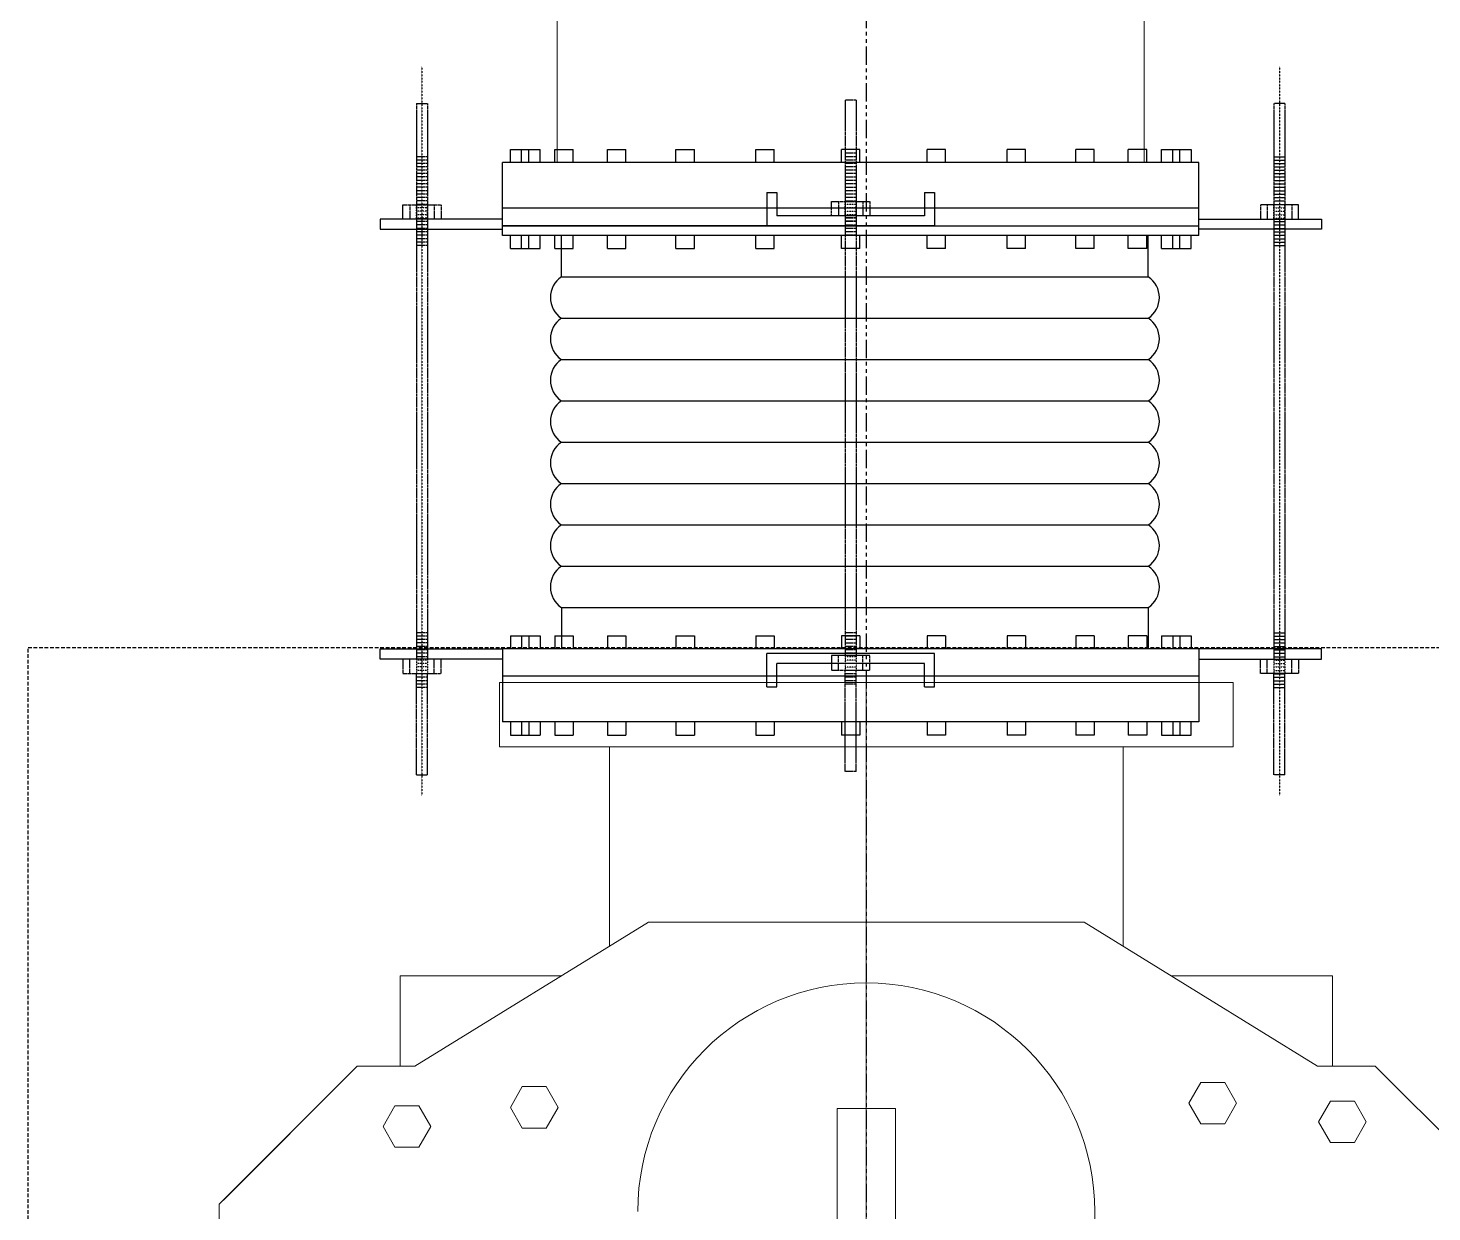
# Model space of a CAD drawing. Header units: inches. Extents: x 0 to 235202, y 0 to 361577.
# Drawn here: x 178266 to 179223, y 130117 to 130923 of the extents above; entities that cross this region are included whole.
import ezdxf
from ezdxf.enums import TextEntityAlignment as Align

# ---------------------------------------------------------------- set-up
doc = ezdxf.new("R2010")
doc.units = ezdxf.units.IN
doc.header["$MEASUREMENT"] = 0
for name, pattern in [('CENTER', [2, 1.25, -0.25, 0.25, -0.25]), ('HIDDEN', [0.375, 0.25, -0.125]), ('PHANTOM2', [1.25, 0.625, -0.125, 0.125, -0.125, 0.125, -0.125])]:
    doc.linetypes.add(name, pattern=pattern)
for name, color, linetype in [('1', 1, 'CENTER'), ('GRID_TXT45', 4, 'Continuous'), ('M-X-BKGD', 8, 'Continuous'), ('WINDOW ELEV', 3, 'Continuous')]:
    doc.layers.add(name, color=color, linetype=linetype)
doc.layers.add('DIM', color=251, linetype='Continuous', lineweight=0)
doc.layers.add('hid', color=8, linetype='HIDDEN', lineweight=0)
doc.styles.add('SIMPLEX', font='simplex.shx')

# ---------------------------------------------------------------- blocks, each defined once
blk = doc.blocks.new('FLOOR PLAN REV 2')
at = {"color": 8, "linetype": 'PHANTOM2', "ltscale": 20}
blk.add_line((104363.07, 246037.71), (104363.07, 222993.11), dxfattribs=at)
at = {"layer": 'DIM', "color": 8, "linetype": 'HIDDEN', "lineweight": 25, "ltscale": 10}
for p, q in [((103791.79, 228978.54), (103791.79, 230328.23)), ((103791.79, 230328.23), (106791.79, 230328.23))]:
    blk.add_line(p, q, dxfattribs=at)
at = {"layer": 'DIM', "color": 8, "linetype": 'Continuous'}
for p, q in [((104113.07, 230260.34), (104113.07, 230304.24)), ((104113.07, 230304.24), (104613.07, 230304.24)), ((104613.07, 230304.24), (104613.07, 230260.34)), ((104613.07, 230260.34), (104113.07, 230260.34)), ((104188.07, 230124.68), (104188.07, 230260.34)), ((104538.07, 230124.68), (104538.07, 230260.34)), ((104538.07, 230260.34), (104613.07, 230260.34)), ((104055.43, 230042.86), (104214.6, 230141.04)), ((104511.54, 230141.04), (104214.6, 230141.04)), ((104511.54, 230141.04), (104214.6, 230141.04)), ((104670.71, 230042.86), (104511.54, 230141.04)), ((104045.38, 230042.86), (104045.38, 230104.32)), ((104045.38, 230104.32), (104155.07, 230104.32)), ((104045.38, 230042.86), (104045.38, 230104.32)), ((104045.38, 230104.32), (104155.07, 230104.32)), ((104680.76, 230104.32), (104571.08, 230104.32)), ((104680.76, 230104.32), (104571.08, 230104.32)), ((104680.76, 230042.86), (104680.76, 230104.32)), ((104680.76, 230042.86), (104680.76, 230104.32)), ((103922.12, 229948.77), (104016.13, 230042.86)), ((103925.01, 229951.65), (104016.13, 230042.86)), ((104016.13, 230042.86), (104055.43, 230042.86)), ((104016.13, 230042.86), (104045.38, 230042.86)), ((104016.13, 230042.86), (104045.38, 230042.86)), ((104710.02, 230042.86), (104670.71, 230042.86)), ((104710.02, 230042.86), (104680.76, 230042.86)), ((104710.02, 230042.86), (104680.76, 230042.86)), ((104801.14, 229951.65), (104710.02, 230042.86)), ((104804.02, 229948.77), (104710.02, 230042.86)), ((104591.06, 230031.78), (104582.91, 230017.67)), ((104607.35, 230031.78), (104591.06, 230031.78)), ((104615.5, 230017.67), (104607.35, 230031.78)), ((104128.63, 230028.91), (104120.48, 230014.8)), ((104144.92, 230028.91), (104128.63, 230028.91)), ((104153.07, 230014.8), (104144.92, 230028.91)), ((104041.85, 230015.88), (104033.7, 230001.76)), ((104058.14, 230015.88), (104041.85, 230015.88)), ((104066.29, 230001.76), (104058.14, 230015.88)), ((104120.48, 230014.8), (104128.63, 230000.69)), ((104144.92, 230000.69), (104153.07, 230014.8)), ((104383, 230014.06), (104343.14, 230014.06)), ((104343.14, 230014.06), (104343.14, 229634.1)), ((104383, 229634.1), (104383, 230014.06)), ((104582.91, 230017.67), (104591.06, 230003.56)), ((104607.35, 230003.56), (104615.5, 230017.67)), ((104679.43, 230019.04), (104671.28, 230004.92)), ((104695.73, 230019.04), (104679.43, 230019.04)), ((104703.87, 230004.92), (104695.73, 230019.04)), ((104033.7, 230001.76), (104041.85, 229987.65)), ((104058.14, 229987.65), (104066.29, 230001.76)), ((104128.63, 230000.69), (104144.92, 230000.69)), ((104591.06, 230003.56), (104607.35, 230003.56)), ((104671.28, 230004.92), (104679.43, 229990.81)), ((104695.73, 229990.81), (104703.87, 230004.92)), ((104041.85, 229987.65), (104058.14, 229987.65)), ((104679.43, 229990.81), (104695.73, 229990.81)), ((103922.12, 229809.78), (103922.12, 229948.77)), ((104518.8, 229634.1), (104518.8, 229943.83))]:
    blk.add_line(p, q, dxfattribs=at)
blk.add_arc((104363.07, 229943.83), 155.73, 0, 180, dxfattribs=at)
blk.add_arc((104363.07, 229943.83), 155.73, 0, 180, dxfattribs=at)
at = {"layer": 'hid', "color": 8, "linetype": 'Continuous'}
blk.add_line((104363.07, 228954.24), (104363.07, 230304.24), dxfattribs=at)
blk.add_line((104363.07, 228954.24), (104363.07, 230304.24), dxfattribs=at)
at = {"layer": 'GRID_TXT45', "color": 8, "style": 'SIMPLEX'}
for p in [(53803.11, 233267.55), (53803.09, 227018.46), (53803.09, 220767.99)]:
    blk.add_attdef('GRD_TXT', text='', height=450, rotation=180, dxfattribs=at).set_placement(p, align=Align.MIDDLE_CENTER)
blk = doc.blocks.new('PLAN REV 1')
at = {"color": 8}
for p, q in [((219975.03, 207906.65), (219975.03, 207915.57)), ((219975.03, 207915.57), (219995.27, 207915.57)), ((219982.72, 207906.65), (219982.72, 207915.57)), ((219987.58, 207906.65), (219987.58, 207915.57)), ((219995.27, 207906.65), (219995.27, 207915.57)), ((220005.27, 207915.57), (220017.82, 207915.57)), ((220005.27, 207906.65), (220005.27, 207915.57)), ((220017.82, 207906.65), (220017.82, 207915.57)), ((220041.14, 207915.57), (220053.69, 207915.57)), ((220041.14, 207906.65), (220041.14, 207915.57)), ((220053.69, 207906.65), (220053.69, 207915.57)), ((220087.88, 207915.57), (220100.43, 207915.57)), ((220087.88, 207906.65), (220087.88, 207915.57)), ((220100.43, 207906.65), (220100.43, 207915.57)), ((220142.32, 207915.57), (220154.87, 207915.57)), ((220142.32, 207906.65), (220142.32, 207915.57)), ((220154.87, 207906.65), (220154.87, 207915.57)), ((220200.74, 207906.65), (220200.74, 207915.57)), ((220213.29, 207915.57), (220200.74, 207915.57)), ((220213.29, 207906.65), (220213.29, 207915.57)), ((220259.16, 207906.65), (220259.16, 207915.57)), ((220271.71, 207915.57), (220259.16, 207915.57)), ((220271.71, 207906.65), (220271.71, 207915.57)), ((220313.59, 207906.65), (220313.59, 207915.57)), ((220326.14, 207915.57), (220313.59, 207915.57)), ((220326.14, 207906.65), (220326.14, 207915.57)), ((220360.34, 207906.65), (220360.34, 207915.57)), ((220372.89, 207915.57), (220360.34, 207915.57)), ((220372.89, 207906.65), (220372.89, 207915.57)), ((220396.21, 207906.65), (220396.21, 207915.57)), ((220408.76, 207915.57), (220396.21, 207915.57)), ((220408.76, 207906.65), (220408.76, 207915.57)), ((220418.76, 207906.65), (220418.76, 207915.57)), ((220418.76, 207915.57), (220439, 207915.57)), ((220426.45, 207906.65), (220426.45, 207915.57)), ((220431.31, 207906.65), (220431.31, 207915.57)), ((220439, 207915.57), (220439, 207906.65)), ((220444.36, 207906.65), (219969.66, 207906.65)), ((219969.66, 207856.94), (219969.66, 207906.65)), ((220444.36, 207856.94), (220444.36, 207906.65)), ((220149.87, 207886.34), (220149.87, 207863.48)), ((220149.87, 207886.34), (220156.73, 207886.34)), ((220156.73, 207886.34), (220156.73, 207870.34)), ((220257.3, 207886.34), (220257.3, 207870.34)), ((220257.3, 207886.34), (220264.16, 207886.34)), ((220264.16, 207886.34), (220264.16, 207863.48)), ((220444.36, 207875.58), (219969.66, 207875.58)), ((220257.3, 207870.34), (220156.73, 207870.34)), ((219969.66, 207868.05), (219886.22, 207868.05)), ((219886.22, 207868.05), (219886.22, 207861.19)), ((219886.22, 207861.19), (219969.66, 207861.19)), ((219969.66, 207868.05), (219969.66, 207868.05)), ((219969.66, 207868.05), (219969.66, 207868.05)), ((219969.66, 207861.19), (219969.66, 207868.05)), ((220149.87, 207863.48), (219969.66, 207863.48)), ((219969.66, 207863.48), (220444.36, 207863.48)), ((220264.16, 207863.48), (220149.87, 207863.48)), ((220444.36, 207868.05), (220444.36, 207868.05)), ((220444.36, 207868.05), (220444.36, 207868.05)), ((220444.36, 207868.05), (220527.8, 207868.05)), ((220444.36, 207861.19), (220444.36, 207868.05)), ((220527.8, 207861.19), (220444.36, 207861.19)), ((220527.8, 207868.05), (220527.8, 207861.19)), ((220444.36, 207856.94), (219969.66, 207856.94)), ((219975.03, 207848.01), (219975.03, 207856.94)), ((219982.72, 207848.01), (219982.72, 207856.94)), ((219987.58, 207848.01), (219987.58, 207856.94)), ((219995.27, 207848.01), (219995.27, 207856.94)), ((220005.27, 207848.01), (220005.27, 207856.94)), ((220017.82, 207848.01), (220017.82, 207856.94)), ((220041.14, 207848.01), (220041.14, 207856.94)), ((220053.69, 207848.01), (220053.69, 207856.94)), ((220087.88, 207848.01), (220087.88, 207856.94)), ((220100.43, 207848.01), (220100.43, 207856.94)), ((220142.32, 207848.01), (220142.32, 207856.94)), ((220154.87, 207848.01), (220154.87, 207856.94)), ((220200.74, 207848.01), (220200.74, 207856.94)), ((220213.29, 207848.01), (220213.29, 207856.94)), ((220259.16, 207848.01), (220259.16, 207856.94)), ((220271.71, 207848.01), (220271.71, 207856.94)), ((220313.59, 207848.01), (220313.59, 207856.94)), ((220326.14, 207848.01), (220326.14, 207856.94)), ((220360.34, 207848.01), (220360.34, 207856.94)), ((220372.89, 207848.01), (220372.89, 207856.94)), ((220396.21, 207848.01), (220396.21, 207856.94)), ((220408.76, 207848.01), (220408.76, 207856.94)), ((220418.76, 207848.01), (220418.76, 207856.94)), ((220426.45, 207848.01), (220426.45, 207856.94)), ((220431.31, 207848.01), (220431.31, 207856.94)), ((220439, 207848.01), (220439, 207856.94)), ((219975.03, 207848.01), (219995.27, 207848.01)), ((220005.27, 207848.01), (220017.82, 207848.01)), ((220041.14, 207848.01), (220053.69, 207848.01)), ((220087.88, 207848.01), (220100.43, 207848.01)), ((220142.32, 207848.01), (220154.87, 207848.01)), ((220213.29, 207848.01), (220200.74, 207848.01)), ((220271.71, 207848.01), (220259.16, 207848.01)), ((220326.14, 207848.01), (220313.59, 207848.01)), ((220372.89, 207848.01), (220360.34, 207848.01)), ((220408.76, 207848.01), (220396.21, 207848.01)), ((220418.76, 207848.01), (220439, 207848.01)), ((220009.83, 207828.77), (220409.83, 207828.77)), ((220009.83, 207800.6), (220409.83, 207800.6)), ((220009.83, 207772.43), (220409.83, 207772.43)), ((220009.83, 207744.26), (220409.83, 207744.26)), ((220009.83, 207716.09), (220409.83, 207716.09)), ((220009.83, 207687.92), (220409.83, 207687.92)), ((220009.83, 207659.75), (220409.83, 207659.75)), ((220009.83, 207631.59), (220409.83, 207631.59)), ((220009.83, 207603.42), (220409.83, 207603.42)), ((219975.03, 207584.17), (219975.03, 207575.25)), ((219975.03, 207584.17), (219995.27, 207584.17)), ((219982.72, 207584.17), (219982.72, 207575.25)), ((219987.58, 207584.17), (219987.58, 207575.25)), ((219995.27, 207584.17), (219995.27, 207575.25)), ((220005.27, 207584.17), (220017.82, 207584.17)), ((220005.27, 207584.17), (220005.27, 207575.25)), ((220017.82, 207584.17), (220017.82, 207575.25)), ((220041.14, 207584.17), (220053.69, 207584.17)), ((220041.14, 207584.17), (220041.14, 207575.25)), ((220053.69, 207584.17), (220053.69, 207575.25)), ((220087.88, 207584.17), (220100.43, 207584.17)), ((220087.88, 207584.17), (220087.88, 207575.25)), ((220100.43, 207584.17), (220100.43, 207575.25)), ((220142.32, 207584.17), (220154.87, 207584.17)), ((220142.32, 207584.17), (220142.32, 207575.25)), ((220154.87, 207584.17), (220154.87, 207575.25)), ((220200.74, 207584.17), (220200.74, 207575.25)), ((220213.29, 207584.17), (220200.74, 207584.17)), ((220213.29, 207584.17), (220213.29, 207575.25)), ((220259.16, 207584.17), (220259.16, 207575.25)), ((220271.71, 207584.17), (220259.16, 207584.17)), ((220271.71, 207584.17), (220271.71, 207575.25)), ((220313.59, 207584.17), (220313.59, 207575.25)), ((220326.14, 207584.17), (220313.59, 207584.17)), ((220326.14, 207584.17), (220326.14, 207575.25)), ((220360.34, 207584.17), (220360.34, 207575.25)), ((220372.89, 207584.17), (220360.34, 207584.17)), ((220372.89, 207584.17), (220372.89, 207575.25)), ((220396.21, 207584.17), (220396.21, 207575.25)), ((220408.76, 207584.17), (220396.21, 207584.17)), ((220408.76, 207584.17), (220408.76, 207575.25)), ((220418.76, 207584.17), (220418.76, 207575.25)), ((220418.76, 207584.17), (220439, 207584.17)), ((220426.45, 207584.17), (220426.45, 207575.25)), ((220431.31, 207584.17), (220431.31, 207575.25)), ((220439, 207584.17), (220439, 207575.25)), ((219886.22, 207568.39), (219886.22, 207575.25)), ((219886.22, 207575.25), (219969.66, 207575.25)), ((219969.66, 207575.25), (219969.66, 207568.39)), ((219969.66, 207575.25), (219969.66, 207525.54)), ((220444.36, 207575.25), (219969.66, 207575.25)), ((220444.36, 207575.25), (220444.36, 207525.54)), ((220527.8, 207575.25), (220444.36, 207575.25)), ((220444.36, 207575.25), (220444.36, 207568.39)), ((220527.8, 207568.39), (220527.8, 207575.25)), ((219969.66, 207568.39), (219886.22, 207568.39)), ((219969.66, 207568.39), (219969.66, 207568.39)), ((219969.66, 207568.39), (219969.66, 207568.39)), ((220149.87, 207549.35), (220149.87, 207572.21)), ((220264.16, 207572.21), (220149.87, 207572.21)), ((220156.73, 207549.35), (220156.73, 207565.35)), ((220257.3, 207565.35), (220156.73, 207565.35)), ((220257.3, 207549.35), (220257.3, 207565.35)), ((220264.16, 207549.35), (220264.16, 207572.21)), ((220444.36, 207568.39), (220444.36, 207568.39)), ((220444.36, 207568.39), (220444.36, 207568.39)), ((220444.36, 207568.39), (220527.8, 207568.39)), ((220444.36, 207556.61), (219969.66, 207556.61)), ((220149.87, 207549.35), (220156.73, 207549.35)), ((220257.3, 207549.35), (220264.16, 207549.35)), ((220444.36, 207525.54), (219969.66, 207525.54)), ((219975.03, 207525.54), (219975.03, 207516.61)), ((219982.72, 207525.54), (219982.72, 207516.61)), ((219987.58, 207525.54), (219987.58, 207516.61)), ((219995.27, 207525.54), (219995.27, 207516.61)), ((220005.27, 207525.54), (220005.27, 207516.61)), ((220017.82, 207525.54), (220017.82, 207516.61)), ((220041.14, 207525.54), (220041.14, 207516.61)), ((220053.69, 207525.54), (220053.69, 207516.61)), ((220087.88, 207525.54), (220087.88, 207516.61)), ((220100.43, 207525.54), (220100.43, 207516.61)), ((220142.32, 207525.54), (220142.32, 207516.61)), ((220154.87, 207525.54), (220154.87, 207516.61)), ((220200.74, 207525.54), (220200.74, 207516.61)), ((220213.29, 207525.54), (220213.29, 207516.61)), ((220259.16, 207525.54), (220259.16, 207516.61)), ((220271.71, 207525.54), (220271.71, 207516.61)), ((220313.59, 207525.54), (220313.59, 207516.61)), ((220326.14, 207525.54), (220326.14, 207516.61)), ((220360.34, 207525.54), (220360.34, 207516.61)), ((220372.89, 207525.54), (220372.89, 207516.61)), ((220396.21, 207525.54), (220396.21, 207516.61)), ((220408.76, 207525.54), (220408.76, 207516.61)), ((220418.76, 207525.54), (220418.76, 207516.61)), ((220426.45, 207525.54), (220426.45, 207516.61)), ((220431.31, 207525.54), (220431.31, 207516.61)), ((220439, 207516.61), (220439, 207525.54)), ((219975.03, 207516.61), (219995.27, 207516.61)), ((220005.27, 207516.61), (220017.82, 207516.61)), ((220041.14, 207516.61), (220053.69, 207516.61)), ((220087.88, 207516.61), (220100.43, 207516.61)), ((220142.32, 207516.61), (220154.87, 207516.61)), ((220213.29, 207516.61), (220200.74, 207516.61)), ((220271.71, 207516.61), (220259.16, 207516.61)), ((220326.14, 207516.61), (220313.59, 207516.61)), ((220372.89, 207516.61), (220360.34, 207516.61)), ((220408.76, 207516.61), (220396.21, 207516.61)), ((220418.76, 207516.61), (220439, 207516.61))]:
    blk.add_line(p, q, dxfattribs=at)
for points in [[(220009.83, 207828.77), (220009.83, 207856.94)], [(220409.83, 207828.77), (220409.83, 207856.94)], [(220009.83, 207603.42), (220009.83, 207575.25)], [(220409.83, 207603.42), (220409.83, 207575.25)]]:
    blk.add_lwpolyline(points, dxfattribs=at)
for centre, start, end in [((220019.22, 207814.68), 123.68906, 236.31094), ((220400.44, 207814.68), 303.68906, 56.31094), ((220019.22, 207786.51), 123.68906, 236.31094), ((220400.44, 207786.51), 303.68906, 56.31094), ((220019.22, 207758.35), 123.68906, 236.31094), ((220400.44, 207758.35), 303.68906, 56.31094), ((220019.22, 207730.18), 123.68906, 236.31094), ((220400.44, 207730.18), 303.68906, 56.31094), ((220019.22, 207702.01), 123.68906, 236.31094), ((220400.44, 207702.01), 303.68906, 56.31094), ((220019.22, 207673.84), 123.68906, 236.31094), ((220400.44, 207673.84), 303.68906, 56.31094), ((220019.22, 207645.67), 123.68906, 236.31094), ((220400.44, 207645.67), 303.68906, 56.31094), ((220019.22, 207617.5), 123.68906, 236.31094), ((220400.44, 207617.5), 303.68906, 56.31094)]:
    blk.add_arc(centre, 16.93, start, end, dxfattribs=at)
at = {"layer": '1', "color": 8, "linetype": 'CENTER', "ltscale": 0.09}
for p, q in [((219914.8, 207972.13), (219914.8, 207475.12)), ((220499.23, 207972.13), (220499.23, 207475.12))]:
    blk.add_line(p, q, dxfattribs=at)
at = {"layer": '1', "color": 8}
for p, q in [((219911.03, 207946.9), (219911.03, 207568.39)), ((219911.03, 207946.9), (219911.03, 207877.87)), ((219911.03, 207946.9), (219918.58, 207946.9)), ((219918.57, 207946.9), (219918.57, 207877.87)), ((219918.58, 207946.9), (219918.58, 207568.39)), ((220203.24, 207949.2), (220203.24, 207570.68)), ((220203.24, 207949.2), (220203.24, 207880.17)), ((220210.78, 207949.2), (220203.24, 207949.2)), ((220210.78, 207949.2), (220203.24, 207949.2)), ((220210.78, 207949.2), (220210.78, 207880.17)), ((220210.79, 207949.2), (220210.79, 207570.68)), ((220495.45, 207946.9), (220495.45, 207568.39)), ((220503, 207946.9), (220495.45, 207946.9)), ((220495.46, 207946.9), (220495.46, 207877.87)), ((220503, 207946.9), (220503, 207568.39)), ((220503, 207946.9), (220503, 207877.87)), ((219918.57, 207910.67), (219911.03, 207910.67)), ((219918.57, 207910.67), (219911.03, 207910.67)), ((219918.57, 207908.33), (219911.03, 207908.33)), ((219918.57, 207908.33), (219911.03, 207908.33)), ((219918.57, 207908.33), (219911.03, 207908.33)), ((219918.57, 207908.33), (219911.03, 207908.33)), ((220210.78, 207912.96), (220203.24, 207912.96)), ((220210.78, 207912.96), (220203.24, 207912.96)), ((220210.78, 207910.63), (220203.24, 207910.63)), ((220210.78, 207910.63), (220203.24, 207910.63)), ((220210.78, 207910.63), (220203.24, 207910.63)), ((220210.78, 207910.63), (220203.24, 207910.63)), ((220210.78, 207908.29), (220203.24, 207908.29)), ((220210.78, 207908.29), (220203.24, 207908.29)), ((220495.46, 207910.67), (220503, 207910.67)), ((220495.46, 207910.67), (220503, 207910.67)), ((220495.46, 207908.33), (220503, 207908.33)), ((220495.46, 207908.33), (220503, 207908.33)), ((220495.46, 207908.33), (220503, 207908.33)), ((220495.46, 207908.33), (220503, 207908.33)), ((219918.57, 207906), (219911.03, 207906)), ((219918.57, 207906), (219911.03, 207906)), ((219918.57, 207903.82), (219911.03, 207903.82)), ((219918.57, 207903.82), (219911.03, 207903.82)), ((219918.57, 207901.49), (219911.03, 207901.49)), ((219918.57, 207901.49), (219911.03, 207901.49)), ((219918.57, 207901.49), (219911.03, 207901.49)), ((219918.57, 207901.49), (219911.03, 207901.49)), ((219918.57, 207899.15), (219911.03, 207899.15)), ((219918.57, 207899.15), (219911.03, 207899.15)), ((220210.78, 207906.12), (220203.24, 207906.12)), ((220210.78, 207906.12), (220203.24, 207906.12)), ((220210.78, 207903.78), (220203.24, 207903.78)), ((220210.78, 207903.78), (220203.24, 207903.78)), ((220210.78, 207903.78), (220203.24, 207903.78)), ((220210.78, 207903.78), (220203.24, 207903.78)), ((220210.78, 207901.45), (220203.24, 207901.45)), ((220210.78, 207901.45), (220203.24, 207901.45)), ((220210.78, 207899.11), (220203.24, 207899.11)), ((220210.78, 207899.11), (220203.24, 207899.11)), ((220495.46, 207906), (220503, 207906)), ((220495.46, 207906), (220503, 207906)), ((220495.46, 207903.82), (220503, 207903.82)), ((220495.46, 207903.82), (220503, 207903.82)), ((220495.46, 207901.49), (220503, 207901.49)), ((220495.46, 207901.49), (220503, 207901.49)), ((220495.46, 207901.49), (220503, 207901.49)), ((220495.46, 207901.49), (220503, 207901.49)), ((220495.46, 207899.15), (220503, 207899.15)), ((220495.46, 207899.15), (220503, 207899.15)), ((219918.57, 207896.82), (219911.03, 207896.82)), ((219918.57, 207896.82), (219911.03, 207896.82)), ((219918.57, 207894.48), (219911.03, 207894.48)), ((219918.57, 207894.48), (219911.03, 207894.48)), ((219918.57, 207892.15), (219911.03, 207892.15)), ((219918.57, 207892.15), (219911.03, 207892.15)), ((219918.57, 207889.81), (219911.03, 207889.81)), ((219918.57, 207889.81), (219911.03, 207889.81)), ((220210.78, 207896.78), (220203.24, 207896.78)), ((220210.78, 207896.78), (220203.24, 207896.78)), ((220210.78, 207894.44), (220203.24, 207894.44)), ((220210.78, 207894.44), (220203.24, 207894.44)), ((220210.78, 207892.11), (220203.24, 207892.11)), ((220210.78, 207892.11), (220203.24, 207892.11)), ((220210.78, 207889.77), (220203.24, 207889.77)), ((220210.78, 207889.77), (220203.24, 207889.77)), ((220495.46, 207896.82), (220503, 207896.82)), ((220495.46, 207896.82), (220503, 207896.82)), ((220495.46, 207894.48), (220503, 207894.48)), ((220495.46, 207894.48), (220503, 207894.48)), ((220495.46, 207892.15), (220503, 207892.15)), ((220495.46, 207892.15), (220503, 207892.15)), ((220495.46, 207889.81), (220503, 207889.81)), ((220495.46, 207889.81), (220503, 207889.81)), ((219918.57, 207887.48), (219911.03, 207887.48)), ((219918.57, 207887.48), (219911.03, 207887.48)), ((219918.57, 207885.14), (219911.03, 207885.14)), ((219918.57, 207885.14), (219911.03, 207885.14)), ((219918.57, 207882.81), (219911.03, 207882.81)), ((219918.57, 207882.81), (219911.03, 207882.81)), ((219918.57, 207880.47), (219911.03, 207880.47)), ((219918.57, 207880.47), (219911.03, 207880.47)), ((220194, 207870.34), (220194, 207880.17)), ((220194, 207880.17), (220220.03, 207880.17)), ((220194, 207870.34), (220194, 207880.17)), ((220194, 207880.17), (220220.03, 207880.17)), ((220198.66, 207880.17), (220198.66, 207870.34)), ((220198.66, 207880.17), (220198.66, 207870.34)), ((220210.78, 207887.43), (220203.24, 207887.43)), ((220210.78, 207887.43), (220203.24, 207887.43)), ((220210.78, 207885.1), (220203.24, 207885.1)), ((220210.78, 207885.1), (220203.24, 207885.1)), ((220210.78, 207882.76), (220203.24, 207882.76)), ((220210.78, 207882.76), (220203.24, 207882.76)), ((220210.78, 207880.43), (220203.24, 207880.43)), ((220210.78, 207880.43), (220203.24, 207880.43)), ((220215.36, 207880.17), (220215.36, 207870.34)), ((220215.36, 207880.17), (220215.36, 207870.34)), ((220220.03, 207880.17), (220220.03, 207870.34)), ((220220.03, 207880.17), (220220.03, 207870.34)), ((220495.46, 207887.48), (220503, 207887.48)), ((220495.46, 207887.48), (220503, 207887.48)), ((220495.46, 207885.14), (220503, 207885.14)), ((220495.46, 207885.14), (220503, 207885.14)), ((220495.46, 207882.81), (220503, 207882.81)), ((220495.46, 207882.81), (220503, 207882.81)), ((220495.46, 207880.47), (220503, 207880.47)), ((220495.46, 207880.47), (220503, 207880.47)), ((219901.78, 207868.05), (219901.78, 207877.87)), ((219901.78, 207877.87), (219927.81, 207877.87)), ((219901.78, 207868.05), (219901.78, 207877.87)), ((219901.78, 207877.87), (219927.81, 207877.87)), ((219906.45, 207877.87), (219906.45, 207868.05)), ((219906.45, 207877.87), (219906.45, 207868.05)), ((219918.57, 207878.14), (219911.03, 207878.14)), ((219918.57, 207878.14), (219911.03, 207878.14)), ((219923.14, 207877.87), (219923.14, 207868.05)), ((219923.14, 207877.87), (219923.14, 207868.05)), ((219927.81, 207877.87), (219927.81, 207868.05)), ((219927.81, 207877.87), (219927.81, 207868.05)), ((220220.03, 207870.34), (220194, 207870.34)), ((220220.03, 207870.34), (220194, 207870.34)), ((220512.25, 207877.87), (220486.21, 207877.87)), ((220486.21, 207877.87), (220486.21, 207868.05)), ((220512.25, 207877.87), (220486.21, 207877.87)), ((220486.21, 207877.87), (220486.21, 207868.05)), ((220490.88, 207877.87), (220490.88, 207868.05)), ((220490.88, 207877.87), (220490.88, 207868.05)), ((220495.46, 207878.14), (220503, 207878.14)), ((220495.46, 207878.14), (220503, 207878.14)), ((220507.58, 207877.87), (220507.58, 207868.05)), ((220507.58, 207877.87), (220507.58, 207868.05)), ((220512.25, 207868.05), (220512.25, 207877.87)), ((220512.25, 207868.05), (220512.25, 207877.87)), ((219927.81, 207868.05), (219901.78, 207868.05)), ((219927.81, 207868.05), (219901.78, 207868.05)), ((219918.57, 207866.46), (219911.03, 207866.46)), ((219918.57, 207866.46), (219911.03, 207866.46)), ((219918.57, 207864.12), (219911.03, 207864.12)), ((219918.57, 207864.12), (219911.03, 207864.12)), ((219918.57, 207861.79), (219911.03, 207861.79)), ((219918.57, 207861.79), (219911.03, 207861.79)), ((220210.78, 207869.03), (220203.24, 207869.03)), ((220210.78, 207869.03), (220203.24, 207869.03)), ((220210.78, 207868.75), (220203.24, 207868.75)), ((220210.78, 207868.75), (220203.24, 207868.75)), ((220210.78, 207866.69), (220203.24, 207866.69)), ((220210.78, 207866.69), (220203.24, 207866.69)), ((220210.78, 207866.42), (220203.24, 207866.42)), ((220210.78, 207866.42), (220203.24, 207866.42)), ((220210.78, 207864.08), (220203.24, 207864.08)), ((220210.78, 207864.08), (220203.24, 207864.08)), ((220210.78, 207861.75), (220203.24, 207861.75)), ((220210.78, 207861.75), (220203.24, 207861.75)), ((220486.21, 207868.05), (220512.25, 207868.05)), ((220486.21, 207868.05), (220512.25, 207868.05)), ((220495.46, 207866.46), (220503, 207866.46)), ((220495.46, 207866.46), (220503, 207866.46)), ((220495.46, 207864.12), (220503, 207864.12)), ((220495.46, 207864.12), (220503, 207864.12)), ((220495.46, 207861.79), (220503, 207861.79)), ((220495.46, 207861.79), (220503, 207861.79)), ((219918.57, 207859.45), (219911.03, 207859.45)), ((219918.57, 207859.45), (219911.03, 207859.45)), ((219918.57, 207857.12), (219911.03, 207857.12)), ((219918.57, 207857.12), (219911.03, 207857.12)), ((219918.57, 207854.78), (219911.03, 207854.78)), ((219918.57, 207854.78), (219911.03, 207854.78)), ((219918.57, 207852.45), (219911.03, 207852.45)), ((219918.57, 207852.45), (219911.03, 207852.45)), ((220210.78, 207859.41), (220203.24, 207859.41)), ((220210.78, 207859.41), (220203.24, 207859.41)), ((220210.78, 207857.08), (220203.24, 207857.08)), ((220210.78, 207857.08), (220203.24, 207857.08)), ((220495.46, 207859.45), (220503, 207859.45)), ((220495.46, 207859.45), (220503, 207859.45)), ((220495.46, 207857.12), (220503, 207857.12)), ((220495.46, 207857.12), (220503, 207857.12)), ((220495.46, 207854.78), (220503, 207854.78)), ((220495.46, 207854.78), (220503, 207854.78)), ((220495.46, 207852.45), (220503, 207852.45)), ((220495.46, 207852.45), (220503, 207852.45)), ((219918.57, 207850.11), (219911.03, 207850.11)), ((219918.57, 207850.11), (219911.03, 207850.11)), ((220495.46, 207850.11), (220503, 207850.11)), ((220495.46, 207850.11), (220503, 207850.11)), ((219918.57, 207586.32), (219911.03, 207586.32)), ((219918.57, 207586.32), (219911.03, 207586.32)), ((219918.57, 207583.99), (219911.03, 207583.99)), ((219918.57, 207583.99), (219911.03, 207583.99)), ((220210.78, 207586.28), (220203.24, 207586.28)), ((220210.78, 207586.28), (220203.24, 207586.28)), ((220210.78, 207583.95), (220203.24, 207583.95)), ((220210.78, 207583.95), (220203.24, 207583.95)), ((220495.46, 207586.32), (220503, 207586.32)), ((220495.46, 207586.32), (220503, 207586.32)), ((220495.46, 207583.99), (220503, 207583.99)), ((220495.46, 207583.99), (220503, 207583.99)), ((219918.57, 207581.65), (219911.03, 207581.65)), ((219918.57, 207581.65), (219911.03, 207581.65)), ((219918.57, 207579.32), (219911.03, 207579.32)), ((219918.57, 207579.32), (219911.03, 207579.32)), ((219918.57, 207576.98), (219911.03, 207576.98)), ((219918.57, 207576.98), (219911.03, 207576.98)), ((219918.57, 207574.65), (219911.03, 207574.65)), ((219918.57, 207574.65), (219911.03, 207574.65)), ((220210.78, 207581.61), (220203.24, 207581.61)), ((220210.78, 207581.61), (220203.24, 207581.61)), ((220210.78, 207579.28), (220203.24, 207579.28)), ((220210.78, 207579.28), (220203.24, 207579.28)), ((220210.78, 207576.94), (220203.24, 207576.94)), ((220210.78, 207576.94), (220203.24, 207576.94)), ((220210.78, 207574.61), (220203.24, 207574.61)), ((220210.78, 207574.61), (220203.24, 207574.61)), ((220495.46, 207581.65), (220503, 207581.65)), ((220495.46, 207581.65), (220503, 207581.65)), ((220495.46, 207579.32), (220503, 207579.32)), ((220495.46, 207579.32), (220503, 207579.32)), ((220495.46, 207576.98), (220503, 207576.98)), ((220495.46, 207576.98), (220503, 207576.98)), ((220495.46, 207574.65), (220503, 207574.65)), ((220495.46, 207574.65), (220503, 207574.65)), ((219901.78, 207568.39), (219901.78, 207558.56)), ((219927.81, 207568.39), (219901.78, 207568.39)), ((219901.78, 207568.39), (219901.78, 207558.56)), ((219927.81, 207568.39), (219901.78, 207568.39)), ((219906.45, 207558.56), (219906.45, 207568.39)), ((219906.45, 207558.56), (219906.45, 207568.39)), ((219918.57, 207572.31), (219911.03, 207572.31)), ((219918.57, 207572.31), (219911.03, 207572.31)), ((219918.57, 207569.98), (219911.03, 207569.98)), ((219918.57, 207569.98), (219911.03, 207569.98)), ((219923.14, 207558.56), (219923.14, 207568.39)), ((219923.14, 207558.56), (219923.14, 207568.39)), ((219927.81, 207558.56), (219927.81, 207568.39)), ((219927.81, 207558.56), (219927.81, 207568.39)), ((220194, 207570.68), (220194, 207560.86)), ((220220.03, 207570.68), (220194, 207570.68)), ((220194, 207570.68), (220194, 207560.86)), ((220220.03, 207570.68), (220194, 207570.68)), ((220198.66, 207560.86), (220198.66, 207570.68)), ((220198.66, 207560.86), (220198.66, 207570.68)), ((220210.78, 207572.27), (220203.24, 207572.27)), ((220210.78, 207572.27), (220203.24, 207572.27)), ((220215.36, 207560.86), (220215.36, 207570.68)), ((220215.36, 207560.86), (220215.36, 207570.68)), ((220220.03, 207560.86), (220220.03, 207570.68)), ((220220.03, 207560.86), (220220.03, 207570.68)), ((220486.21, 207558.56), (220486.21, 207568.39)), ((220486.21, 207568.39), (220512.25, 207568.39)), ((220486.21, 207558.56), (220486.21, 207568.39)), ((220486.21, 207568.39), (220512.25, 207568.39)), ((220490.88, 207558.56), (220490.88, 207568.39)), ((220490.88, 207558.56), (220490.88, 207568.39)), ((220495.46, 207572.31), (220503, 207572.31)), ((220495.46, 207572.31), (220503, 207572.31)), ((220495.46, 207569.98), (220503, 207569.98)), ((220495.46, 207569.98), (220503, 207569.98)), ((220507.58, 207558.56), (220507.58, 207568.39)), ((220507.58, 207558.56), (220507.58, 207568.39)), ((220512.25, 207568.39), (220512.25, 207558.56)), ((220512.25, 207568.39), (220512.25, 207558.56)), ((219901.78, 207558.56), (219927.81, 207558.56)), ((219901.78, 207558.56), (219927.81, 207558.56)), ((219911.03, 207489.53), (219911.03, 207558.56)), ((219918.57, 207558.3), (219911.03, 207558.3)), ((219918.57, 207558.3), (219911.03, 207558.3)), ((219918.57, 207555.97), (219911.03, 207555.97)), ((219918.57, 207555.97), (219911.03, 207555.97)), ((219918.57, 207553.63), (219911.03, 207553.63)), ((219918.57, 207553.63), (219911.03, 207553.63)), ((219918.57, 207489.53), (219918.57, 207558.56)), ((220194, 207560.86), (220220.03, 207560.86)), ((220194, 207560.86), (220220.03, 207560.86)), ((220203.24, 207491.83), (220203.24, 207560.86)), ((220210.78, 207560.6), (220203.24, 207560.6)), ((220210.78, 207560.6), (220203.24, 207560.6)), ((220210.78, 207558.26), (220203.24, 207558.26)), ((220210.78, 207558.26), (220203.24, 207558.26)), ((220210.78, 207555.93), (220203.24, 207555.93)), ((220210.78, 207555.93), (220203.24, 207555.93)), ((220210.78, 207553.59), (220203.24, 207553.59)), ((220210.78, 207553.59), (220203.24, 207553.59)), ((220210.78, 207491.83), (220210.78, 207560.86)), ((220512.25, 207558.56), (220486.21, 207558.56)), ((220512.25, 207558.56), (220486.21, 207558.56)), ((220495.46, 207489.53), (220495.46, 207558.56)), ((220495.46, 207558.3), (220503, 207558.3)), ((220495.46, 207558.3), (220503, 207558.3)), ((220495.46, 207555.97), (220503, 207555.97)), ((220495.46, 207555.97), (220503, 207555.97)), ((220495.46, 207553.63), (220503, 207553.63)), ((220495.46, 207553.63), (220503, 207553.63)), ((220503, 207489.53), (220503, 207558.56)), ((219918.57, 207551.3), (219911.03, 207551.3)), ((219918.57, 207551.3), (219911.03, 207551.3)), ((219918.57, 207548.96), (219911.03, 207548.96)), ((219918.57, 207548.96), (219911.03, 207548.96)), ((220210.78, 207551.26), (220203.24, 207551.26)), ((220210.78, 207551.26), (220203.24, 207551.26)), ((220495.46, 207551.3), (220503, 207551.3)), ((220495.46, 207551.3), (220503, 207551.3)), ((220495.46, 207548.96), (220503, 207548.96)), ((220495.46, 207548.96), (220503, 207548.96)), ((219911.03, 207489.53), (219918.57, 207489.53)), ((220210.78, 207491.83), (220203.24, 207491.83)), ((220210.78, 207491.83), (220203.24, 207491.83)), ((220503, 207489.53), (220495.46, 207489.53))]:
    blk.add_line(p, q, dxfattribs=at)
at = {"layer": '1', "color": 8, "linetype": 'HIDDEN', "ltscale": 0.009}
for p, q in [((220203.24, 207870.34), (220203.24, 207880.17)), ((220210.78, 207870.34), (220210.78, 207880.17)), ((219911.03, 207868.05), (219911.03, 207877.87)), ((219918.57, 207875.8), (219911.03, 207875.8)), ((219918.57, 207875.8), (219911.03, 207875.8)), ((219918.57, 207873.47), (219911.03, 207873.47)), ((219918.57, 207873.47), (219911.03, 207873.47)), ((219918.57, 207871.13), (219911.03, 207871.13)), ((219918.57, 207871.13), (219911.03, 207871.13)), ((219918.57, 207868.05), (219918.57, 207877.87)), ((220210.78, 207878.09), (220203.24, 207878.09)), ((220210.78, 207878.09), (220203.24, 207878.09)), ((220210.78, 207875.76), (220203.24, 207875.76)), ((220210.78, 207875.76), (220203.24, 207875.76)), ((220210.78, 207873.42), (220203.24, 207873.42)), ((220210.78, 207873.42), (220203.24, 207873.42)), ((220210.78, 207871.09), (220203.24, 207871.09)), ((220210.78, 207871.09), (220203.24, 207871.09)), ((220495.46, 207868.05), (220495.46, 207877.87)), ((220495.46, 207875.8), (220503, 207875.8)), ((220495.46, 207875.8), (220503, 207875.8)), ((220495.46, 207873.47), (220503, 207873.47)), ((220495.46, 207873.47), (220503, 207873.47)), ((220495.46, 207871.13), (220503, 207871.13)), ((220495.46, 207871.13), (220503, 207871.13)), ((220503, 207868.05), (220503, 207877.87)), ((219918.57, 207868.79), (219911.03, 207868.79)), ((219918.57, 207868.79), (219911.03, 207868.79)), ((220495.46, 207868.79), (220503, 207868.79)), ((220495.46, 207868.79), (220503, 207868.79)), ((219911.03, 207568.39), (219911.03, 207558.56)), ((219918.57, 207567.64), (219911.03, 207567.64)), ((219918.57, 207567.64), (219911.03, 207567.64)), ((219918.57, 207565.31), (219911.03, 207565.31)), ((219918.57, 207565.31), (219911.03, 207565.31)), ((219918.57, 207568.39), (219918.57, 207558.56)), ((220203.24, 207570.68), (220203.24, 207560.86)), ((220210.78, 207569.94), (220203.24, 207569.94)), ((220210.78, 207569.94), (220203.24, 207569.94)), ((220210.78, 207567.6), (220203.24, 207567.6)), ((220210.78, 207567.6), (220203.24, 207567.6)), ((220210.78, 207565.27), (220203.24, 207565.27)), ((220210.78, 207565.27), (220203.24, 207565.27)), ((220210.78, 207570.68), (220210.78, 207560.86)), ((220495.46, 207568.39), (220495.46, 207558.56)), ((220495.46, 207567.64), (220503, 207567.64)), ((220495.46, 207567.64), (220503, 207567.64)), ((220495.46, 207565.31), (220503, 207565.31)), ((220495.46, 207565.31), (220503, 207565.31)), ((220503, 207568.39), (220503, 207558.56)), ((219918.57, 207562.97), (219911.03, 207562.97)), ((219918.57, 207562.97), (219911.03, 207562.97)), ((219918.57, 207560.64), (219911.03, 207560.64)), ((219918.57, 207560.64), (219911.03, 207560.64)), ((220210.78, 207562.93), (220203.24, 207562.93)), ((220210.78, 207562.93), (220203.24, 207562.93)), ((220495.46, 207562.97), (220503, 207562.97)), ((220495.46, 207562.97), (220503, 207562.97)), ((220495.46, 207560.64), (220503, 207560.64)), ((220495.46, 207560.64), (220503, 207560.64))]:
    blk.add_line(p, q, dxfattribs=at)
at = {"layer": 'DIM', "color": 8, "linetype": 'Continuous', "ltscale": 10}
for p, q in [((220007.01, 207906.65), (220007.01, 208006.65)), ((220407.01, 208006.65), (220407.01, 207906.65)), ((220407.01, 207906.65), (220007.01, 207906.65))]:
    blk.add_line(p, q, dxfattribs=at)
at = {"layer": 'WINDOW ELEV', "color": 1}
blk.add_blockref('FLOOR PLAN REV 2', (115854.54, -22751.89), dxfattribs=at)

msp = doc.modelspace()

# ---------------------------------------------------------------- block references
at = {"layer": 'M-X-BKGD', "color": 8}
msp.add_blockref('PLAN REV 1', (-41380.03, -77074.9), dxfattribs=at)

doc.saveas('drawing.dxf')
